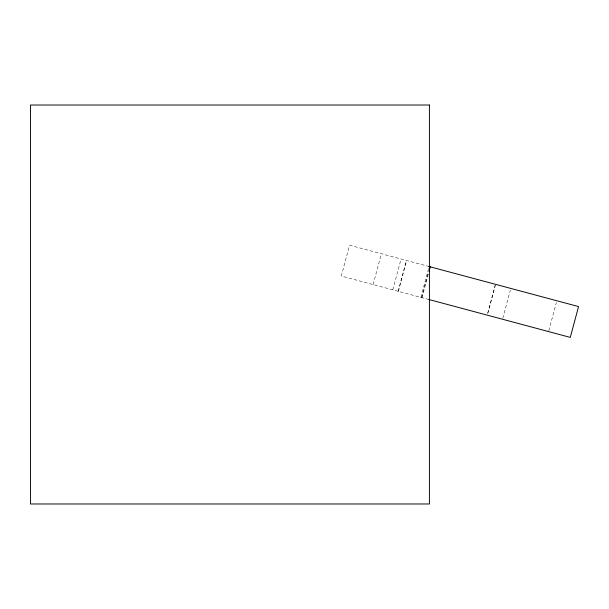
<?xml version="1.0" encoding="UTF-8"?>
<svg xmlns="http://www.w3.org/2000/svg" width="609" height="609" viewBox="0 0 609 609"><rect width="100%" height="100%" fill="white"/><g stroke="black" fill="none" stroke-linecap="round" stroke-linejoin="round"><path stroke-width="0.46" stroke-dasharray="3.04 2.28" d="M373.134 284.57L381.394 253.747M392.805 289.846L401.065 259.015M398.149 291.277L406.409 260.446M398.377 291.338L406.637 260.507M420.888 297.367L429.147 266.544M421.626 297.565L428.424 272.177M422.007 297.672L428.569 273.19M487.672 313.323L495.201 285.21M487.817 313.361L495.345 285.248M502.775 318.34L510.312 290.234M548.823 330.679L556.352 302.566M429.353 266.597L349.574 245.221L341.306 276.044L427.937 299.263"/><path stroke-width="0.91" d="M429.048 271.37L430.266 266.841M428.607 266.399L578.55 306.571L570.29 337.401L428.591 299.43M429.414 105.022L30.45 105.022L30.45 503.978L429.414 503.978L429.414 105.022"/></g></svg>
